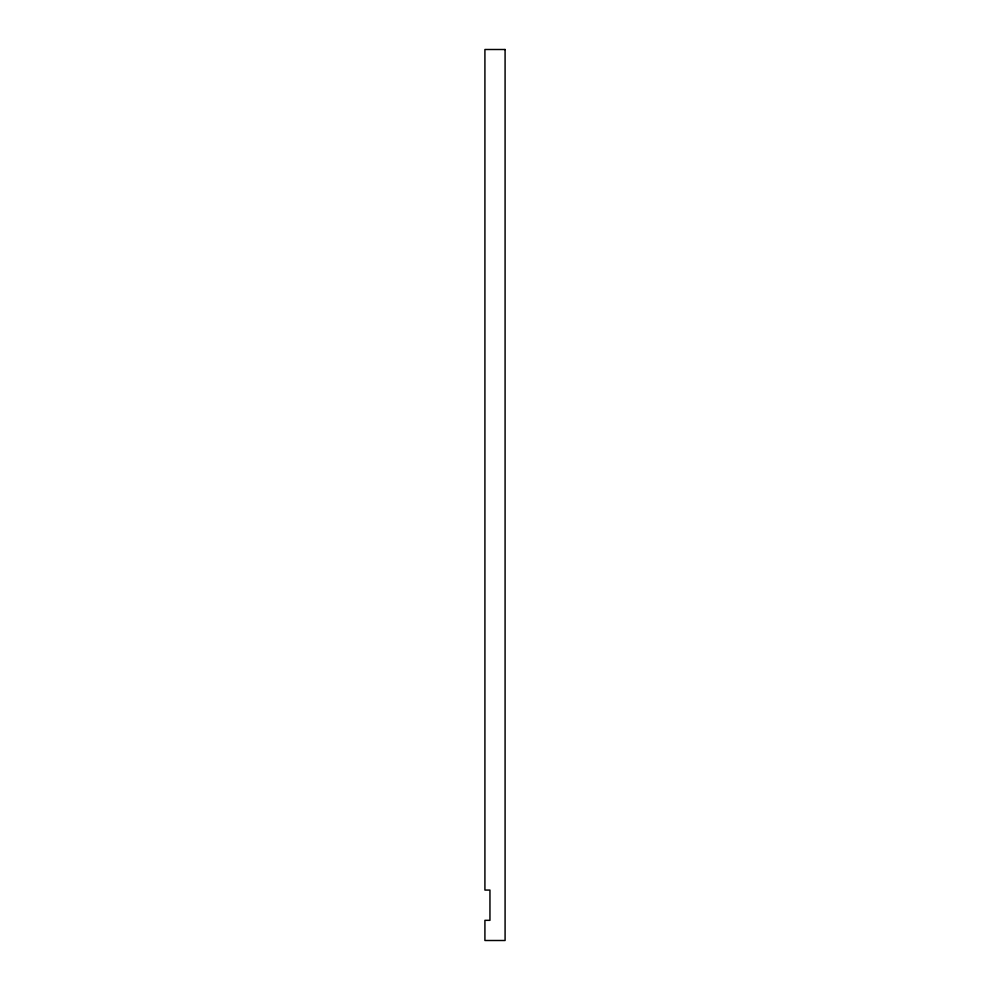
<?xml version="1.0" encoding="UTF-8"?>
<svg xmlns="http://www.w3.org/2000/svg" width="990" height="990" viewBox="0 0 990 990"><rect width="100%" height="100%" fill="white"/><g stroke="black" fill="none" stroke-linecap="round" stroke-linejoin="round"><path stroke-width="1.49" d="M505.086 49.5L484.914 49.5L484.914 890.072L489.951 890.072L489.951 920.329L484.914 920.329L484.914 940.5L505.086 940.5L505.086 49.5"/></g></svg>
